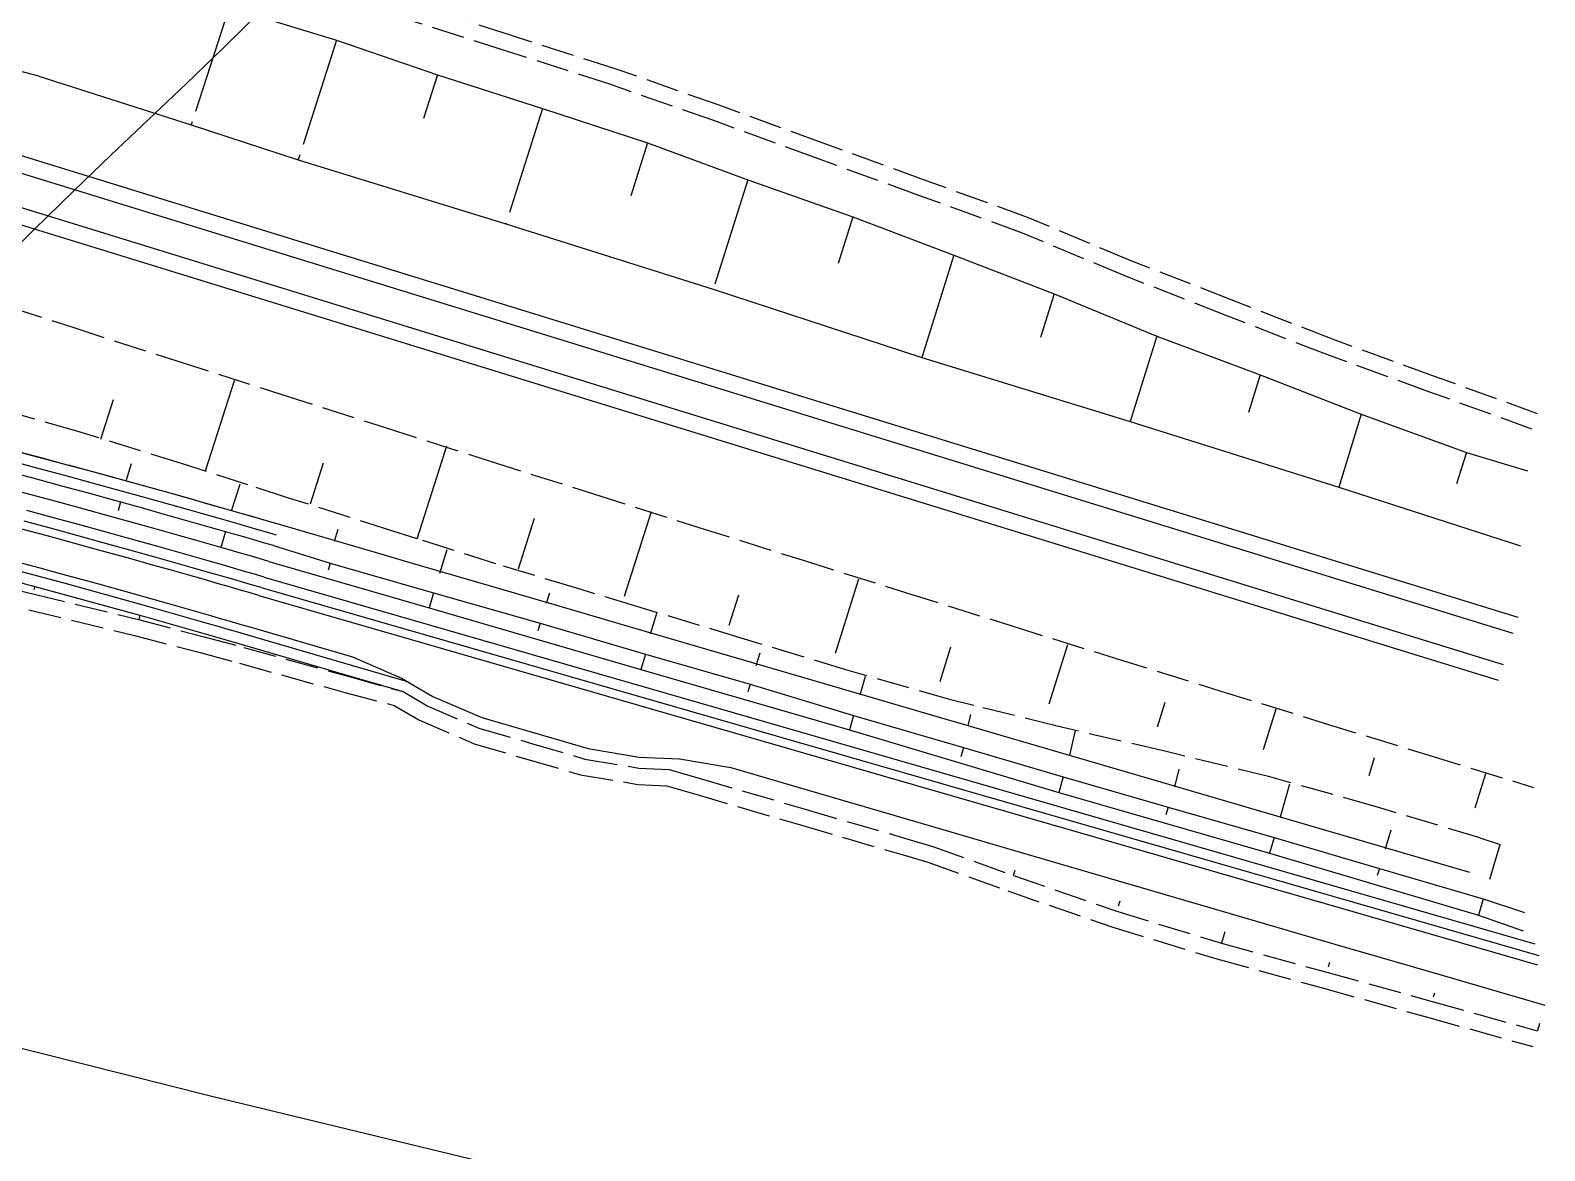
# Model space of a CAD drawing. Header units: millimetres. Extents: x 127045 to 128191, y 151549 to 152340.
# Drawn here: x 127846.1 to 127984.7, y 151739.9 to 151842.5 of the extents above; entities that cross this region are included whole.
import ezdxf

# ---------------------------------------------------------------- set-up
doc = ezdxf.new("R2010")
doc.units = ezdxf.units.MM
doc.header["$MEASUREMENT"] = 0
doc.linetypes.add('INT_344$0$TYPE1', pattern=[4, 3, -1])
doc.linetypes.add('INT_344$0$TYPE3', pattern=[11, 10, -1])
doc.layers.get('0').update_dxf_attribs({"color": 252, "linetype": 'CONTINUOUS'})
for name, color, linetype in [('INT_344$0$101', 252, 'CONTINUOUS'), ('INT_344$0$102', 252, 'CONTINUOUS'), ('INT_344$0$105', 252, 'CONTINUOUS'), ('INT_344$0$106', 252, 'CONTINUOUS'), ('INT_344$0$113', 252, 'CONTINUOUS'), ('INT_344$0$136', 252, 'CONTINUOUS'), ('TGV_344$0$36', 252, 'CONTINUOUS')]:
    doc.layers.add(name, color=color, linetype=linetype)

# ---------------------------------------------------------------- blocks, each defined once
blk = doc.blocks.new('INT_344')
for p, q in [((127864.248216, 151844.551207, 67.541634), (127874.082247, 151841.542172, 67.541634)), ((127874.082247, 151841.542172, 67.541634), (127883.329171, 151838.386355, 67.541634)), ((127846.832945, 151838.262853, 63.345001), (127860.796302, 151833.816469, 63.345001)), ((127883.329171, 151838.386355, 67.541634), (127892.943036, 151835.303929, 67.541634)), ((127892.943036, 151835.303929, 67.541634), (127902.556902, 151832.148113, 67.541634)), ((127860.796302, 151833.816469, 63.345001), (127870.569809, 151830.591082, 63.345001)), ((127902.556902, 151832.148113, 67.541634), (127911.730438, 151828.772123, 67.541634)), ((127870.569809, 151830.591082, 63.345001), (127889.58135, 151824.763204, 63.345001)), ((127911.730438, 151828.772123, 67.541634), (127921.344304, 151825.396132, 67.541634)), ((127889.58135, 151824.763204, 63.345001), (127908.56023, 151818.768074, 63.345001)), ((127921.344304, 151825.396132, 67.541634), (127930.591228, 151821.87336, 67.541634)), ((127930.591228, 151821.87336, 67.541634), (127939.764764, 151818.350588, 67.541634)), ((127908.56023, 151818.768074, 63.345001), (127927.64955, 151812.524195, 63.345001)), ((127939.764764, 151818.350588, 67.541634), (127949.158465, 151814.46086, 67.541634)), ((127949.158465, 151814.46086, 67.541634), (127958.625554, 151810.938088, 67.541634)), ((127927.64955, 151812.524195, 63.345001), (127946.731629, 151806.654384, 63.345001)), ((127958.625554, 151810.938088, 67.541634), (127967.872478, 151807.341925, 67.541634)), ((127946.731629, 151806.654384, 63.345001), (127965.81227, 151800.654976, 63.345001)), ((127967.872478, 151807.341925, 67.541634), (127977.486344, 151803.819152, 67.541634)), ((127977.486344, 151803.819152, 67.541634), (127983.074157, 151802.153573, 67.541634)), ((127965.81227, 151800.654976, 63.345001), (127982.429971, 151795.283427, 63.345001)), ((127868.319515, 151795.305761, 68.115097), (127873.519045, 151793.716182, 68.115097)), ((127873.519045, 151793.716182, 68.115097), (127882.976132, 151790.98159, 68.115097)), ((127882.976132, 151790.98159, 68.115097), (127892.711368, 151788.20065, 68.115097)), ((127892.711368, 151788.20065, 68.115097), (127902.353888, 151785.37336, 68.115097)), ((127902.353888, 151785.37336, 68.115097), (127911.950049, 151782.638769, 68.115097)), ((127911.950049, 151782.638769, 68.115097), (127921.407136, 151779.76513, 68.115097)), ((127921.407136, 151779.76513, 68.115097), (127931.46688, 151776.845142, 68.115097)), ((127931.46688, 151776.845142, 68.115097), (127940.599459, 151774.1569, 68.115097)), ((127940.599459, 151774.1569, 68.115097), (127950.19562, 151771.375959, 68.115097)), ((127950.19562, 151771.375959, 68.115097), (127959.884498, 151768.595019, 68.115097)), ((127959.884498, 151768.595019, 68.115097), (127969.527018, 151765.767729, 68.115097)), ((127978.716004, 151768.571531, 66.803246), (127980.584963, 151767.956233, 66.803246)), ((127969.527018, 151765.767729, 68.115097), (127979.030463, 151762.986788, 68.115097)), ((127979.030463, 151762.986788, 68.115097), (127982.813958, 151761.740349, 68.115097))]:
    blk.add_line(p, q)
at = {"layer": 'INT_344$0$101'}
for p, q in [((127848.170734, 151797.856494, 66.669273), (127845.748805, 151798.508377, 66.676048)), ((127847.713782, 151796.167206, 66.704277), (127845.296078, 151796.817951, 66.711052)), ((127847.909618, 151796.891187, 66.689278), (127845.490104, 151797.542419, 66.696053)), ((127850.327396, 151796.233524, 66.682503), (127847.909618, 151796.891187, 66.689278)), ((127850.590923, 151797.198175, 66.662498), (127848.170734, 151797.856494, 66.669273)), ((127853.009354, 151796.533435, 66.655724), (127850.590923, 151797.198175, 66.662498)), ((127855.42627, 151795.86322, 66.648949), (127853.009354, 151796.533435, 66.655724)), ((127850.12975, 151795.510035, 66.697502), (127847.713782, 151796.167206, 66.704277)), ((127852.543962, 151794.846454, 66.690727), (127850.12975, 151795.510035, 66.697502)), ((127852.743416, 151795.569446, 66.675728), (127850.327396, 151796.233524, 66.682503)), ((127855.157923, 151794.899899, 66.668953), (127852.743416, 151795.569446, 66.675728)), ((127857.841923, 151795.188476, 66.642174), (127855.42627, 151795.86322, 66.648949)), ((127859.346863, 151794.764652, 66.637951), (127857.841923, 151795.188476, 66.642174)), ((127844.519974, 151793.92008, 66.711052), (127846.930436, 151793.271283, 66.704277)), ((127854.956662, 151794.177408, 66.683952), (127852.543962, 151794.846454, 66.690727)), ((127857.368101, 151793.503842, 66.677177), (127854.956662, 151794.177408, 66.683952)), ((127857.571168, 151794.225828, 66.662178), (127855.157923, 151794.899899, 66.668953)), ((127859.074608, 151793.802426, 66.657953), (127857.571168, 151794.225828, 66.662178)), ((127860.577075, 151793.375589, 66.653728), (127859.074608, 151793.802426, 66.657953)), ((127860.85083, 151794.337389, 66.633728), (127859.346863, 151794.764652, 66.637951)), ((127862.354091, 151793.907662, 66.629505), (127860.85083, 151794.337389, 66.633728)), ((127863.856923, 151793.476444, 66.625282), (127862.354091, 151793.907662, 66.629505)), ((127844.325949, 151793.195612, 66.696053), (127846.734599, 151792.547302, 66.689278)), ((127846.734599, 151792.547302, 66.689278), (127849.141521, 151791.892592, 66.682503)), ((127846.930436, 151793.271283, 66.704277), (127849.339167, 151792.616081, 66.697502)), ((127849.339167, 151792.616081, 66.697502), (127851.746147, 151791.954488, 66.690727)), ((127858.870416, 151793.080757, 66.672953), (127857.368101, 151793.503842, 66.677177)), ((127860.371759, 151792.654239, 66.668728), (127858.870416, 151793.080757, 66.672953)), ((127861.872399, 151792.225262, 66.664503), (127860.371759, 151792.654239, 66.668728)), ((127862.078838, 151792.946291, 66.649504), (127860.577075, 151793.375589, 66.653728)), ((127863.580172, 151792.515502, 66.645279), (127862.078838, 151792.946291, 66.649504)), ((127864.485138, 151792.254867, 66.642733), (127863.580172, 151792.515502, 66.645279)), ((127864.762791, 151793.215549, 66.622736), (127863.856923, 151793.476444, 66.625282)), ((127865.668334, 151792.953522, 66.62019), (127864.762791, 151793.215549, 66.622736)), ((127866.573548, 151792.690365, 66.617643), (127865.668334, 151792.953522, 66.62019)), ((127867.478433, 151792.426077, 66.615097), (127866.573548, 151792.690365, 66.617643)), ((127867.478433, 151792.426077, 66.615097), (127983.770347, 151758.87167)), ((127849.141521, 151791.892592, 66.682503), (127851.546694, 151791.231496, 66.675728)), ((127851.546694, 151791.231496, 66.675728), (127853.95036, 151790.564955, 66.668953)), ((127851.746147, 151791.954488, 66.690727), (127854.15162, 151791.287446, 66.683952)), ((127854.15162, 151791.287446, 66.683952), (127856.555836, 151790.615897, 66.677177)), ((127863.372609, 151791.794796, 66.660278), (127861.872399, 151792.225262, 66.664503)), ((127864.276898, 151791.534356, 66.657732), (127863.372609, 151791.794796, 66.660278)), ((127865.18086, 151791.272786, 66.655186), (127864.276898, 151791.534356, 66.657732)), ((127865.389778, 151791.993102, 66.640186), (127864.485138, 151792.254867, 66.642733)), ((127866.084496, 151791.010088, 66.652639), (127865.18086, 151791.272786, 66.655186)), ((127866.29409, 151791.730207, 66.63764), (127865.389778, 151791.993102, 66.640186)), ((127866.987802, 151790.746261, 66.650093), (127866.084496, 151791.010088, 66.652639)), ((127867.198073, 151791.466182, 66.635094), (127866.29409, 151791.730207, 66.63764)), ((127867.198073, 151791.466182, 66.635094), (127984.128996, 151757.795914)), ((127853.95036, 151790.564955, 66.668953), (127856.352769, 151789.893911, 66.662178)), ((127856.352769, 151789.893911, 66.662178), (127857.849459, 151789.47241, 66.657953)), ((127856.555836, 151790.615897, 66.677177), (127858.053651, 151790.194079, 66.672953)), ((127858.053651, 151790.194079, 66.672953), (127859.550496, 151789.768839, 66.668728)), ((127859.550496, 151789.768839, 66.668728), (127861.046641, 151789.341147, 66.664503)), ((127866.987802, 151790.746261, 66.650093), (127984.009446, 151756.959216)), ((127857.849459, 151789.47241, 66.657953), (127859.345181, 151789.047489, 66.653728)), ((127859.345181, 151789.047489, 66.653728), (127860.840201, 151788.620119, 66.649504)), ((127860.840201, 151788.620119, 66.649504), (127862.334794, 151788.191265, 66.645279)), ((127861.046641, 151789.341147, 66.664503), (127862.542357, 151788.911971, 66.660278)), ((127862.542357, 151788.911971, 66.660278), (127863.443937, 151788.652311, 66.657732)), ((127863.443937, 151788.652311, 66.657732), (127864.345192, 151788.391525, 66.655186)), ((127864.345192, 151788.391525, 66.655186), (127865.24612, 151788.129613, 66.652639)), ((127862.334794, 151788.191265, 66.645279), (127863.235696, 151787.931799, 66.642733)), ((127863.235696, 151787.931799, 66.642733), (127864.136274, 151787.671209, 66.640186)), ((127864.136274, 151787.671209, 66.640186), (127865.036526, 151787.409495, 66.63764)), ((127865.036526, 151787.409495, 66.63764), (127865.93645, 151787.146655, 66.635094)), ((127865.24612, 151788.129613, 66.652639), (127866.146721, 151787.866577, 66.650093)), ((127865.93645, 151787.146655, 66.635094), (127875.535398, 151784.343051, 66.607994)), ((127875.535398, 151784.343051, 66.607994), (127880.57217, 151782.87194, 66.593773)), ((127887.381428, 151779.580905), (127892.20144, 151778.173104)), ((127892.20144, 151778.173104), (127897.102888, 151776.741517)), ((127910.165037, 151775.009962), (127917.466763, 151772.877317)), ((127917.466763, 151772.877317), (127927.06571, 151770.073712)), ((127927.06571, 151770.073712), (127936.664658, 151767.270107)), ((127936.664658, 151767.270107), (127946.263606, 151764.466502)), ((127946.263606, 151764.466502), (127955.862554, 151761.662897)), ((127955.862554, 151761.662897), (127965.461502, 151758.859292)), ((127965.461502, 151758.859292), (127975.060449, 151756.055687)), ((127975.060449, 151756.055687), (127984.659397, 151753.252082))]:
    blk.add_line(p, q, dxfattribs=at)
at = {"layer": 'INT_344$0$101', "linetype": 'Continuous'}
for p, q in [((127866.146721, 151787.866577), (127875.540615, 151785.122862)), ((127875.540615, 151785.122862), (127880.03512, 151783.186351)), ((127880.03512, 151783.186351), (127882.886923, 151781.517417)), ((127882.886923, 151781.517417), (127887.381428, 151779.580905)), ((127897.102888, 151776.741517), (127901.790783, 151775.960553)), ((127901.790783, 151775.960553), (127905.477142, 151775.790927)), ((127905.477142, 151775.790927), (127910.165037, 151775.009962))]:
    blk.add_line(p, q, dxfattribs=at)
at = {"layer": 'INT_344$0$102'}
for p, q in [((127842.165766, 151831.939119, 64.281359), (127982.194854, 151788.763947)), ((127841.711699, 151830.466454, 64.281359), (127981.740787, 151787.291281)), ((127840.827847, 151827.599877, 64.281359), (127980.856935, 151784.424704)), ((127840.383484, 151826.158683, 64.281359), (127980.412572, 151782.983511))]:
    blk.add_line(p, q, dxfattribs=at)
at = {"layer": 'INT_344$0$105', "linetype": 'INT_344$0$TYPE1'}
for p, q in [((127846.832945, 151838.262853, 63.345001), (127844.41693, 151838.911403, 63.313276)), ((127840.417721, 151818.350761, 63.34515), (127849.942303, 151815.280638, 63.49205)), ((127849.942303, 151815.280638, 63.49205), (127859.469556, 151812.217008, 63.63895)), ((127859.469556, 151812.217008, 63.63895), (127868.999635, 151809.160344, 63.785851)), ((127868.999635, 151809.160344, 63.785851), (127878.532694, 151806.111117, 63.932751)), ((127850.317046, 151805.791116, 66.55938), (127840.582148, 151808.54479, 66.503082)), ((127859.978653, 151802.78545, 66.696304), (127850.317046, 151805.791116, 66.55938)), ((127878.532694, 151806.111117, 63.932751), (127888.068847, 151803.069673, 64.083)), ((127865.984849, 151800.865093, 66.7808), (127859.978653, 151802.78545, 66.696304)), ((127888.068847, 151803.069673, 64.083), (127897.608007, 151800.035717, 64.258087)), ((127869.600016, 151799.689928, 66.831429), (127865.984849, 151800.865093, 66.7808)), ((127846.136857, 151799.957313, 66.676048), (127843.709683, 151800.604104, 66.682823)), ((127848.562407, 151799.304456, 66.669273), (127846.136857, 151799.957313, 66.676048)), ((127850.985874, 151798.645246, 66.662498), (127848.562407, 151799.304456, 66.669273)), ((127879.136458, 151796.672316, 66.915802), (127869.600016, 151799.689928, 66.831429)), ((127897.608007, 151800.035717, 64.258087), (127907.150641, 151797.010705, 64.433182)), ((127853.407581, 151797.979607, 66.655724), (127850.985874, 151798.645246, 66.662498)), ((127855.827771, 151797.308487, 66.648949), (127853.407581, 151797.979607, 66.655724)), ((127858.246696, 151796.632831, 66.642174), (127855.827771, 151797.308487, 66.648949)), ((127859.754003, 151796.20834, 66.637951), (127858.246696, 151796.632831, 66.642174)), ((127881.469692, 151795.930002, 66.938362), (127879.136458, 151796.672316, 66.915802)), ((127907.150641, 151797.010705, 64.433182), (127916.696905, 151793.995107, 64.608276)), ((127861.260335, 151795.780408, 66.633728), (127859.754003, 151796.20834, 66.637951)), ((127862.765962, 151795.350009, 66.629505), (127861.260335, 151795.780408, 66.633728)), ((127864.271157, 151794.918113, 66.625282), (127862.765962, 151795.350009, 66.629505)), ((127888.66852, 151793.639708, 67.00798), (127881.469692, 151795.930002, 66.938362)), ((127865.178826, 151794.6567, 66.622736), (127864.271157, 151794.918113, 66.625282)), ((127866.086168, 151794.394152, 66.62019), (127865.178826, 151794.6567, 66.622736)), ((127866.993182, 151794.130472, 66.617643), (127866.086168, 151794.394152, 66.62019)), ((127867.899865, 151793.865658, 66.615097), (127866.993182, 151794.130472, 66.617643)), ((127916.696905, 151793.995107, 64.608276), (127926.246951, 151790.989397, 64.783371)), ((127836.59913, 151793.213489, 66.219543), (127846.285031, 151790.885309, 66.308411)), ((127896.066515, 151791.406298, 67.021912), (127888.66852, 151793.639708, 67.00798)), ((127901.558707, 151789.748239, 67.032249), (127896.066515, 151791.406298, 67.021912)), ((127926.246951, 151790.989397, 64.783371), (127935.800935, 151787.994046, 64.958473)), ((127846.285031, 151790.885309, 66.308411), (127855.97319, 151788.544348, 66.441208)), ((127911.130238, 151786.850766, 67.064041), (127901.558707, 151789.748239, 67.032249)), ((127855.97319, 151788.544348, 66.441208), (127861.981436, 151786.964326, 66.486877)), ((127861.981436, 151786.964326, 66.486877), (127865.599375, 151785.992581, 66.513947)), ((127920.699218, 151783.944558, 67.120384), (127911.130238, 151786.850766, 67.064041)), ((127935.800935, 151787.994046, 64.958473), (127945.359012, 151785.009528, 65.133575)), ((127865.599375, 151785.992581, 66.513947), (127875.236803, 151783.320723, 66.555473)), ((127945.359012, 151785.009528, 65.133575), (127954.921335, 151782.036315, 65.308678)), ((127875.236803, 151783.320723, 66.555473), (127880.173882, 151781.946488, 66.58136)), ((127930.317453, 151781.206987, 67.108887), (127920.699218, 151783.944558, 67.120384)), ((127880.173882, 151781.946488), (127882.381838, 151780.654348)), ((127954.921335, 151782.036315, 65.308678), (127964.488059, 151779.074879, 65.48378)), ((127882.381838, 151780.654348), (127887.101067, 151778.62101)), ((127932.421344, 151780.681302, 67.075562), (127930.317453, 151781.206987, 67.108887)), ((127940.026695, 151778.781007, 66.955086), (127932.421344, 151780.681302, 67.075562)), ((127887.101067, 151778.62101), (127891.92108, 151777.213209)), ((127949.785182, 151776.52363, 66.733467), (127940.026695, 151778.781007, 66.955086)), ((127964.488059, 151779.074879, 65.48378), (127974.059339, 151776.125694, 65.658882)), ((127891.92108, 151777.213209), (127896.822528, 151775.781622)), ((127896.822528, 151775.781622), (127901.744818, 151774.96161)), ((127959.511985, 151774.157773, 66.588348), (127949.785182, 151776.52363, 66.733467)), ((127974.059339, 151776.125694, 65.658882), (127983.635329, 151773.189233, 65.833992)), ((127901.744818, 151774.96161), (127904.526926, 151774.833593)), ((127904.526926, 151774.833593, 66.524406), (127907.377184, 151774.001106, 66.507309)), ((127907.377184, 151774.001106, 66.507309), (127916.976132, 151771.197501, 66.510208)), ((127969.137967, 151771.446728, 66.643044), (127959.511985, 151774.157773, 66.588348)), ((127916.976132, 151771.197501, 66.510208), (127926.575079, 151768.393896, 66.533104)), ((127978.716004, 151768.571531, 66.803246), (127969.137967, 151771.446728, 66.643044)), ((127926.575079, 151768.393896, 66.533104), (127928.655071, 151767.786384, 66.542404)), ((127928.655071, 151767.786384), (127936.038392, 151765.125904)), ((127936.038392, 151765.125904), (127945.501593, 151761.857533)), ((127945.501593, 151761.857533), (127955.065906, 151758.935344)), ((127955.065906, 151758.935344), (127964.709538, 151756.284729)), ((127964.709538, 151756.284729), (127974.344798, 151753.60545)), ((127974.344798, 151753.60545), (127983.976427, 151750.913736))]:
    blk.add_line(p, q, dxfattribs=at)
at = {"layer": 'INT_344$0$105'}
for p, q in [((127867.899865, 151793.865658, 66.615097), (127882.58021, 151789.626037)), ((127882.58021, 151789.626037), (127901.941848, 151783.962625)), ((127901.941848, 151783.962625), (127921.027331, 151778.464758)), ((127921.027331, 151778.464758), (127940.183354, 151772.732247)), ((127940.183354, 151772.732247), (127959.46419, 151767.155972)), ((127959.46419, 151767.155972), (127978.59726, 151761.503594)), ((127978.59726, 151761.503594), (127982.694409, 151760.066954))]:
    blk.add_line(p, q, dxfattribs=at)
at = {"layer": 'INT_344$0$106', "linetype": 'INT_344$0$TYPE1'}
for p, q in [((127889.998546, 151842.008208, 67.68734), (127880.502417, 151845.0341, 67.536774)), ((127889.542079, 151840.579349, 67.68734), (127880.041847, 151843.606548, 67.536774)), ((127899.578442, 151838.939954, 67.830147), (127889.998546, 151842.008208, 67.68734)), ((127899.10174, 151837.517575, 67.830147), (127889.542079, 151840.579349, 67.68734)), ((127909.108607, 151835.60304, 67.88063), (127899.578442, 151838.939954, 67.830147)), ((127908.602868, 151834.190829, 67.88063), (127899.10174, 151837.517575, 67.830147)), ((127918.518638, 151832.157684, 67.880745), (127909.108607, 151835.60304, 67.88063)), ((127918.004863, 151830.748415, 67.880745), (127908.602868, 151834.190829, 67.88063)), ((127927.898431, 151828.7528, 67.886772), (127918.518638, 151832.157684, 67.880745)), ((127927.387122, 151827.342635, 67.886772), (127918.004863, 151830.748415, 67.880745)), ((127937.415022, 151825.306138, 67.891747), (127927.898431, 151828.7528, 67.886772)), ((127936.869467, 151823.908377, 67.891747), (127927.387122, 151827.342635, 67.886772)), ((127946.723722, 151821.405929, 67.72834), (127937.415022, 151825.306138, 67.891747)), ((127946.160396, 151820.015614, 67.72834), (127936.869467, 151823.908377, 67.891747)), ((127955.969192, 151817.786299, 67.640137), (127946.723722, 151821.405929, 67.72834)), ((127955.42492, 151816.388523, 67.640137), (127946.160396, 151820.015614, 67.72834)), ((127965.236147, 151814.197492, 67.560234), (127955.969192, 151817.786299, 67.640137)), ((127964.708292, 151812.793359, 67.560234), (127955.42492, 151816.388523, 67.640137)), ((127974.565934, 151810.795156, 67.542252), (127965.236147, 151814.197492, 67.560234)), ((127974.053574, 151809.385372, 67.542252), (127964.708292, 151812.793359, 67.560234)), ((127984.014404, 151807.373015, 67.527275), (127974.565934, 151810.795156, 67.542252)), ((127983.487099, 151805.968644, 67.527275), (127974.053574, 151809.385372, 67.542252)), ((127846.473484, 151791.581995), (127846.395038, 151791.257344)), ((127845.933593, 151789.427059, 66.308411), (127855.606253, 151787.089843, 66.441208)), ((127856.082014, 151788.931263), (127855.979807, 151788.542608)), ((127855.606253, 151787.089843, 66.441208), (127861.596139, 151785.51465, 66.486877)), ((127861.596139, 151785.51465, 66.486877), (127865.20445, 151784.54549, 66.513947)), ((127865.20445, 151784.54549, 66.513947), (127874.845343, 151781.872672, 66.555473)), ((127874.845343, 151781.872672, 66.555473), (127879.364833, 151780.681977, 66.58136)), ((127879.364833, 151780.681977), (127881.624209, 151779.359744)), ((127881.624209, 151779.359744), (127886.680526, 151777.181168)), ((127886.680526, 151777.181168), (127891.500539, 151775.773367)), ((127891.500539, 151775.773367), (127896.401987, 151774.34178)), ((127896.401987, 151774.34178), (127901.675869, 151773.463195)), ((127901.675869, 151773.463195), (127904.278677, 151773.343428)), ((127904.278677, 151773.343428, 66.524406), (127906.956643, 151772.561264, 66.507309)), ((127906.956643, 151772.561264, 66.507309), (127916.555591, 151769.757659, 66.510208)), ((127916.555591, 151769.757659, 66.510208), (127926.154539, 151766.954054, 66.533104)), ((127926.154539, 151766.954054, 66.533104), (127928.190109, 151766.359516, 66.542404)), ((127928.190109, 151766.359516, 66.542404), (127935.539279, 151763.711341, 66.334114)), ((127936.174027, 151765.590291), (127936.016277, 151765.133542)), ((127935.539279, 151763.711341, 66.334114), (127945.037454, 151760.430892, 66.154922)), ((127945.772975, 151762.786686), (127945.6312, 151762.322657)), ((127945.037454, 151760.430892, 66.154922), (127954.647904, 151757.494606, 66.176056)), ((127955.371923, 151759.983081), (127955.080918, 151758.92433)), ((127954.647904, 151757.494606, 66.176056), (127964.309837, 151754.838961, 66.35865)), ((127964.970871, 151757.179476), (127964.847524, 151756.735895)), ((127964.309837, 151754.838961, 66.35865), (127973.942004, 151752.160543, 66.546318)), ((127974.569819, 151754.375871), (127974.464888, 151754.000403)), ((127973.942004, 151752.160543, 66.546318), (127983.573594, 151749.46884, 66.74752)), ((127984.168766, 151751.572266), (127983.988816, 151750.925262))]:
    blk.add_line(p, q, dxfattribs=at)
at = {"layer": 'INT_344$0$113', "linetype": 'INT_344$0$TYPE3'}
for p, q in [((127864.248216, 151844.551207), (127860.796302, 151833.816469)), ((127874.082247, 151841.542172), (127870.569809, 151830.591082)), ((127883.329171, 151838.386355), (127882.053054, 151834.396723)), ((127892.943036, 151835.303929), (127889.58135, 151824.763204)), ((127902.556902, 151832.148113), (127901.026419, 151827.318452)), ((127911.730438, 151828.772123), (127908.56023, 151818.768074)), ((127921.344304, 151825.396132), (127919.992182, 151821.114506)), ((127930.591228, 151821.87336), (127927.64955, 151812.524195)), ((127939.764764, 151818.350588), (127938.508003, 151814.341045)), ((127949.158465, 151814.46086), (127946.731629, 151806.654384)), ((127862.103414, 151802.155941), (127864.781859, 151810.506804)), ((127958.625554, 151810.938088), (127957.549627, 151807.477122)), ((127852.521783, 151805.0625), (127853.688705, 151808.691387)), ((127967.872478, 151807.341925), (127965.81227, 151800.654976)), ((127849.47631, 151802.683032, 68.169273), (127839.730595, 151805.267021, 68.196373)), ((127847.042312, 151803.338164, 68.176048), (127844.606683, 151803.987208, 68.182823)), ((127881.469692, 151795.930002), (127884.180494, 151804.429457)), ((127977.486344, 151803.819152), (127976.601579, 151800.947417)), ((127846.524909, 151801.406249, 68.176048), (127844.094112, 151802.054006, 68.182823)), ((127849.47631, 151802.683032, 68.169273), (127847.042312, 151803.338164, 68.176048)), ((127859.195699, 151800.001718, 68.142174), (127849.47631, 151802.683032, 68.169273)), ((127851.908562, 151802.021433, 68.162498), (127849.47631, 151802.683032, 68.169273)), ((127854.836663, 151801.224722), (127855.334793, 151802.825942)), ((127871.693172, 151799.13815), (127872.889777, 151802.8792)), ((127848.95408, 151800.752417, 68.169273), (127846.524909, 151801.406249, 68.176048)), ((127851.381506, 151800.09213, 68.162498), (127848.95408, 151800.752417, 68.169273)), ((127854.339046, 151801.353379, 68.155724), (127851.908562, 151802.021433, 68.162498)), ((127856.768007, 151800.679824, 68.148949), (127854.339046, 151801.353379, 68.155724)), ((127859.195699, 151800.001718, 68.142174), (127856.768007, 151800.679824, 68.148949)), ((127864.479183, 151798.49013), (127865.275438, 151800.939652)), ((127853.807169, 151799.425401, 68.155724), (127851.381506, 151800.09213, 68.162498)), ((127856.231313, 151798.753182, 68.148949), (127853.807169, 151799.425401, 68.155724)), ((127854.326722, 151799.324412), (127854.09852, 151798.497209)), ((127865.240676, 151798.281153, 68.125282), (127859.195699, 151800.001718, 68.142174)), ((127860.708139, 151799.575781, 68.137951), (127859.195699, 151800.001718, 68.142174)), ((127862.219601, 151799.146388, 68.133728), (127860.708139, 151799.575781, 68.137951)), ((127858.654188, 151798.076421, 68.142174), (127856.231313, 151798.753182, 68.148949)), ((127860.163629, 151797.651329, 68.137951), (127858.654188, 151798.076421, 68.142174)), ((127863.730355, 151798.71452, 68.129505), (127862.219601, 151799.146388, 68.133728)), ((127865.240676, 151798.281153, 68.125282), (127863.730355, 151798.71452, 68.129505)), ((127868.880236, 151797.225551, 68.115097), (127865.240676, 151798.281153, 68.125282)), ((127866.15106, 151798.018957, 68.122736), (127865.240676, 151798.281153, 68.125282)), ((127867.061115, 151797.755625, 68.12019), (127866.15106, 151798.018957, 68.122736)), ((127900.443418, 151790.678744), (127902.898196, 151798.42253)), ((127861.672093, 151797.222789, 68.133728), (127860.163629, 151797.651329, 68.137951)), ((127863.179849, 151796.791777, 68.129505), (127861.672093, 151797.222789, 68.133728)), ((127864.687175, 151796.359269, 68.125282), (127863.179849, 151796.791777, 68.129505)), ((127863.922884, 151796.589821), (127863.502674, 151795.141001)), ((127867.970841, 151797.491156, 68.117643), (127867.061115, 151797.755625, 68.12019)), ((127868.880236, 151797.225551, 68.115097), (127867.970841, 151797.491156, 68.117643)), ((127878.479183, 151794.421946, 68.087997), (127868.880236, 151797.225551, 68.115097)), ((127873.889911, 151795.709189), (127874.236527, 151796.804584)), ((127890.727817, 151793.19013), (127892.198437, 151797.813955)), ((127865.595752, 151796.097594, 68.122736), (127864.687175, 151796.359269, 68.125282)), ((127866.504003, 151795.834784, 68.12019), (127865.595752, 151796.097594, 68.122736)), ((127867.411924, 151795.570839, 68.117643), (127866.504003, 151795.834784, 68.12019)), ((127868.319515, 151795.305761, 68.115097), (127867.411924, 151795.570839, 68.117643)), ((127836.838928, 151794.13651, 66.696373), (127846.473484, 151791.581995, 66.669273)), ((127880.828789, 151793.735687, 68.08136), (127878.479183, 151794.421946, 68.087997)), ((127888.078131, 151791.618341, 68.060898), (127880.828789, 151793.735687, 68.08136)), ((127883.532431, 151792.789202), (127884.225101, 151794.966393)), ((127873.519045, 151793.716182), (127873.329423, 151793.066955)), ((127846.473484, 151791.581995, 66.669273), (127856.082014, 151788.931263, 66.642174)), ((127882.976132, 151790.98159), (127882.58021, 151789.626037)), ((127895.495676, 151789.451868, 68.039955), (127888.078131, 151791.618341, 68.060898)), ((127893.314026, 151790.05461), (127893.598107, 151790.995606)), ((127919.742434, 151785.457704), (127921.88143, 151792.280256)), ((127910.026833, 151788.035179), (127910.899094, 151790.796433)), ((127856.082014, 151788.931263, 66.642174), (127862.058043, 151787.230323, 66.625282)), ((127892.711368, 151788.20065), (127892.506189, 151787.49816)), ((127901.002382, 151787.843501, 68.024406), (127895.495676, 151789.451868, 68.039955)), ((127902.81747, 151787.227321), (127903.420627, 151789.219791)), ((127862.058043, 151787.230323, 66.625282), (127865.65609, 151786.186761, 66.615097)), ((127910.601329, 151785.039896, 68.007309), (127901.002382, 151787.843501, 68.024406)), ((127865.65609, 151786.186761, 66.615097), (127875.255038, 151783.383156, 66.587997)), ((127912.506348, 151784.353682), (127912.854152, 151785.498859)), ((127929.325849, 151782.880229), (127930.314841, 151786.034724)), ((127939.305819, 151780.831467), (127941.001381, 151786.261591)), ((127902.353888, 151785.37336), (127901.941848, 151783.962625)), ((127920.200277, 151782.236291, 68.010208), (127910.601329, 151785.039896, 68.007309)), ((127875.255038, 151783.383156, 66.587997), (127880.173882, 151781.946488, 66.58136)), ((127922.009793, 151781.665439), (127922.493748, 151783.365776)), ((127911.950049, 151782.638769), (127911.742768, 151781.929082)), ((127929.799225, 151779.432686, 68.033104), (127920.200277, 151782.236291, 68.010208)), ((127949.219697, 151778.716615), (127949.927484, 151780.99297)), ((127958.935298, 151776.667853), (127960.087508, 151780.389993)), ((127921.407136, 151779.76513), (127921.027331, 151778.464758)), ((127931.879217, 151778.825174, 68.042404), (127929.799225, 151779.432686, 68.033104)), ((127931.879217, 151778.825174), (127932.133249, 151779.84186)), ((127939.398173, 151776.629081, 68.076004), (127931.879217, 151778.825174, 68.042404)), ((127941.202116, 151776.149907), (127941.724499, 151778.408132)), ((127931.46688, 151776.845142), (127931.219095, 151775.996781)), ((127948.997121, 151773.825476, 68.138908), (127939.398173, 151776.629081, 68.076004)), ((127968.584806, 151774.288645), (127969.090095, 151775.92851)), ((127950.798278, 151773.22992), (127951.194416, 151774.858572)), ((127978.300406, 151771.314635), (127979.261441, 151774.448631)), ((127940.599459, 151774.1569), (127940.183354, 151772.732247)), ((127958.596069, 151771.021871, 68.221809), (127948.997121, 151773.825476, 68.138908)), ((127960.487156, 151770.495328), (127961.340236, 151773.524321)), ((127950.19562, 151771.375959), (127949.98946, 151770.67011)), ((127968.195016, 151768.218266, 68.324715), (127958.596069, 151771.021871, 68.221809)), ((127970.083317, 151767.57534), (127970.599071, 151769.293452)), ((127959.884498, 151768.595019), (127959.46419, 151767.155972)), ((127977.793964, 151765.414661, 68.447624), (127968.195016, 151768.218266, 68.324715)), ((127979.63312, 151764.7944), (127980.584963, 151767.956233)), ((127969.527018, 151765.767729), (127969.335854, 151765.113224)), ((127979.030463, 151762.986788), (127978.59726, 151761.503594))]:
    blk.add_line(p, q, dxfattribs=at)
at = {"layer": 'INT_344$0$136'}
for p, q in [((127846.78361, 151802.372206, 68.176048), (127844.350397, 151803.020607, 68.182823)), ((127849.215195, 151801.717725, 68.169273), (127846.78361, 151802.372206, 68.176048)), ((127851.644807, 151801.056844, 68.162498), (127849.215195, 151801.717725, 68.169273)), ((127854.072654, 151800.389516, 68.155724), (127851.644807, 151801.056844, 68.162498)), ((127856.49898, 151799.716694, 68.148949), (127854.072654, 151800.389516, 68.155724)), ((127858.924037, 151799.039324, 68.142174), (127856.49898, 151799.716694, 68.148949)), ((127860.435055, 151798.613788, 68.137951), (127858.924037, 151799.039324, 68.142174)), ((127861.945096, 151798.184802, 68.133728), (127860.435055, 151798.613788, 68.137951)), ((127863.45443, 151797.753341, 68.129505), (127861.945096, 151798.184802, 68.133728)), ((127864.963331, 151797.320382, 68.125282), (127863.45443, 151797.753341, 68.129505)), ((127865.873109, 151797.058361, 68.122736), (127864.963331, 151797.320382, 68.125282)), ((127866.782559, 151796.795204, 68.12019), (127865.873109, 151797.058361, 68.122736)), ((127867.691679, 151796.530911, 68.117643), (127866.782559, 151796.795204, 68.12019)), ((127868.600469, 151796.265482, 68.115097), (127867.691679, 151796.530911, 68.117643))]:
    blk.add_line(p, q, dxfattribs=at)
blk = doc.blocks.new('TGV_344')
at = {"layer": 'TGV_344$0$36'}
for p, q in [((127867.240391, 151844.301866, 67.379504), (127863.745, 151840.854, 67.341003)), ((127863.745, 151840.854, 67.341003), (127862.042594, 151839.202127, 67.278001)), ((127862.042594, 151839.202127, 67.278001), (127860.330192, 151837.560637, 67.215)), ((127860.330192, 151837.560637, 67.215), (127858.610716, 151835.926604, 67.151999)), ((127858.610716, 151835.926604, 67.151999), (127856.887035, 151834.29705, 67.088998)), ((127856.887035, 151834.29705, 67.088998), (127855.162629, 151832.668332, 67.025999)), ((127855.162629, 151832.668332, 67.025999), (127853.440909, 151831.036736, 66.962999)), ((127853.440909, 151831.036736, 66.962999), (127851.724734, 151829.399275, 66.899999)), ((127851.724734, 151829.399275, 66.899999), (127850.017, 151827.753, 66.836998)), ((127850.017, 151827.753, 66.836998), (127848.812097, 151826.579631, 66.777373)), ((127848.812097, 151826.579631, 66.777373), (127847.611709, 151825.401648, 66.717747)), ((127847.611709, 151825.401648, 66.717747), (127846.414656, 151824.220288, 66.658123)), ((127846.414656, 151824.220288, 66.658123), (127845.219744, 151823.036774, 66.598498)), ((127862.67, 151744.904, 65.571999), (127838.87, 151750.901, 65.391998)), ((127894.07, 151737.308, 65.591003), (127862.67, 151744.904, 65.571999))]:
    blk.add_line(p, q, dxfattribs=at)
blk = doc.blocks.new('FR-344-A')
for name in ['TGV_344', 'INT_344']:
    blk.add_blockref(name, (0, 0))

msp = doc.modelspace()

# ---------------------------------------------------------------- block references
msp.add_blockref('FR-344-A', (0, 0))

doc.saveas('drawing.dxf')
